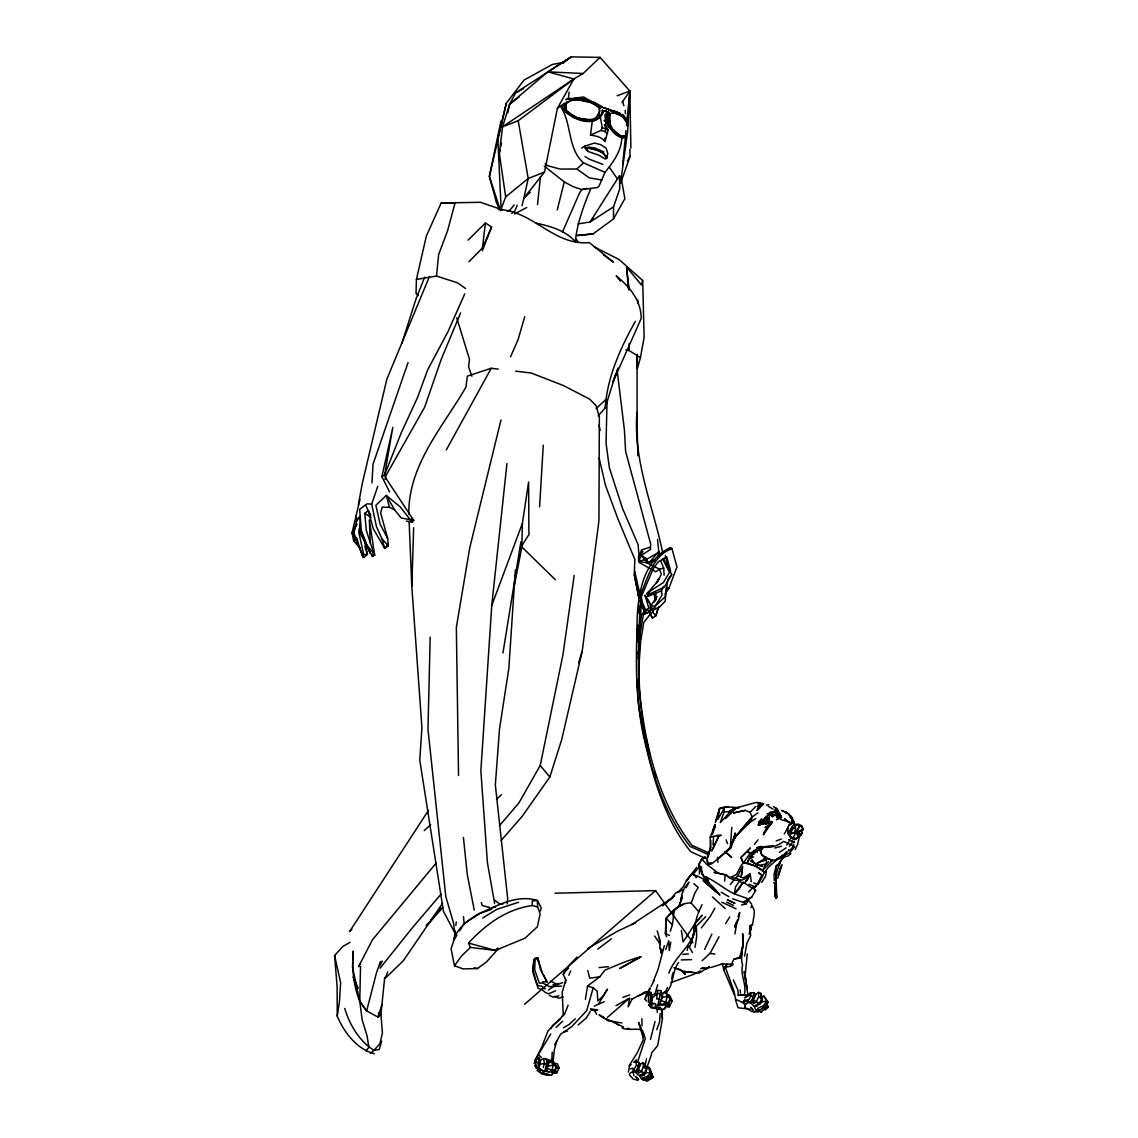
<?xml version="1.0" encoding="UTF-8"?>
<svg xmlns="http://www.w3.org/2000/svg" width="1138" height="1138" viewBox="0 0 1138 1138"><rect width="100%" height="100%" fill="white"/><g stroke="black" fill="none" stroke-linecap="round" stroke-linejoin="round"><path stroke-width="1.5" d="M577.179 235.609L593.012 233.944L613.51 218.923L613.524 206.86L619.726 188.979L619.485 175.65L590.067 222.01L577.948 223.93M637.394 356.436L637.308 368.812L640.452 357.56L629.058 350.518L629.072 343.605M669.329 1005.281L669.329 1006.76L666.712 1006.974L665.673 1006.02L666.84 1003.773L664.663 1005.082L655.232 1005.167M784.708 856.302L776.799 865.833L780.156 863.187C774.836 873.671 774.964 886.175 776.756 897.398L775.718 898.394L775.006 890.77L775.263 891.865M710.681 840.257L710.61 847.938L708.078 856.758M666.626 936.759L665.317 933.544L666.214 918.21C672.387 910.869 680.823 902.164 691.221 903.046L698.803 911.766C694.038 923.032 694.607 935.55 689.642 946.759M550.806 1060.616L553.196 1065.14L552.03 1070.175L549.355 1071.84C542.897 1070.744 550.65 1065.623 548.189 1061.484L552.883 1061.171L556.311 1066.306L554.803 1071.043L551.517 1071.783M775.988 874.596L776.756 897.398L775.291 895.279L775.177 885.165L774.224 882.576L775.177 885.165L775.433 897.199L775.263 885.535L775.476 894.852M547.022 1068.468L547.947 1061.413L546.567 1059.492L543.779 1058.553L540.394 1060.104L539.312 1066.619L540.137 1060.033L539.298 1057.984L537.236 1057.088L535.728 1060.915L536.311 1067.729L542.897 1070.958L548.132 1071.768L551.446 1071.825L554.576 1069.649M760.938 997.685L761.009 993.417L758.591 992.364L754.594 995.053M799.118 836.544L799.303 830.953L797.809 836.999L800.611 835.448L802.461 832.817M360.518 966.447L359.779 1001.326L366.649 1010.942L378.029 1017.102L380.946 1014.413L384.687 977.428M547.506 1065.012L547.577 1061.982M709.145 853.059L691.975 845.349C656.825 799.971 643.781 739.643 638.788 683.44C637.863 653.354 638.93 623.254 641.007 593.239C648.475 576.71 652.728 555.572 671.946 548.715L676.968 566.866L668.959 588.289L665.09 593.851M650.467 611.917L644.777 613.795L644.663 609.371M747.467 1008.809L744.892 1007.528L744.949 1004.811M519.739 549.142L528.9 534.547L528.615 482.014L522.399 523.366L521.873 546.965L513.707 588.716M607.009 401.458L606.056 443.223L609.371 467.746L622.543 508.501L638.119 544.675L639.044 556.297L641.562 549.995L650.438 547.094L650.751 544.291L625.644 451.573L624.421 430.079L617.18 370.732M638.859 597.365L634.279 574.775L634.819 559.384L617.906 518.857L605.43 485.158L599.1 457.988M430.178 637.124L427.988 729.216L445.812 896.616L453.635 923.501L454.588 932.42L443.436 911.325L419.78 760.113L421.928 727.523L411.8 586.241L409.125 521.46M725.304 852.547L730.34 847.412L735.404 833.002L730.952 848.18L711.563 863.927L708.277 864.624L707.054 858.806L710.468 847.511L710.212 837.284L715.133 824.68M502.299 209.819L480.435 202.294L441.174 202.991L426.352 236.021L416.423 279.464L416.039 293.419L418.286 295.596M637.863 455.741L636.739 412.468M637.308 640.708L637.892 625.317M665.275 555.515L669.144 569.484L670.51 570.522L666.697 556.752L658.091 562.03L653.141 568.9L641.562 596.07L638.759 660.381L638.39 651.889M699.344 874.126L699.571 866.502L692.928 874.525L696.897 876.985L695.93 877.725M565.6 983.104L565.714 979.619L563.225 974.498L564.178 972.065L568.36 968.395M411.8 586.241L413.663 527.733M744.48 994.114C746.77 984.256 740.041 974.996 742.588 965.195C739.415 954.725 744.892 944.156 742.573 933.53L742.901 945.664L741.322 957.783L733.953 959.192L730.212 966.347L725.29 967.158L723.683 969.633L734.38 994.996M759.544 850.783L759.672 847.355L760.54 850.541M606.696 118.181L607.223 122.264L608.446 121.994M637.508 641.818L637.721 636.597L637.877 639.983M585.003 147.883L584.676 146.19L594.449 143.047L600.821 144.725L606.184 148.225L607.777 153.545L606.839 158.239L605.388 159.092L598.83 155.166L588.161 151.496C577.862 142.919 600.793 150.941 603.14 152.933L606.839 158.239C603.752 151.041 594.918 149.462 588.019 148.267M542.029 1073.632L537.349 1068.824L541.219 1070.005L539.227 1068.554L539.312 1066.619M602.372 111.794L602.457 109.902L602.543 112.847M353.221 951.297C351.813 968.111 353.335 985.636 359.779 1001.326L352.496 966.987L353.235 951.311M564.391 62.263L552.357 64.453L523.964 80.129L506.31 103.259L497.818 138.552L501.147 209.079L505.67 196.874L499.312 153.346L502.569 126.745L509.582 104.227L547.876 71.822L571.176 56.9L600.053 57.369L629.84 91.04L627.678 131.211L620.708 181.824M638.589 613.112L638.973 606.141M371.955 482.896L373.051 464.19L408.03 362.567M539.597 506.766L543.267 445.171M552.229 1052.209L551.774 1060.033L552.94 1062.835M540.479 176.589L537.506 204.556M592.215 121.538L590.522 135.109C595.7 135.778 601.817 137.058 605.046 141.51L608.147 130.145L606.042 125.82L604.932 114.881L607.009 112.648M794.381 823.073L790.369 823.4C784.594 828.663 788.179 837.568 794.836 838.919L794.793 839.801L790.341 837.767L796.33 838.706L799.032 835.776M506.965 463.479L491.758 605.473L480.862 770.839L487.42 862.718L494.617 903.288M515.358 569.982L508.842 668.347L499.511 728.932L495.343 784.907L507.69 898.593L507.135 903.856M713.057 844.894L713.611 836.402L721.25 835.349L716.527 835.406M537.705 1068.639L539.298 1057.984M542.229 973.104L537.762 957.812L535.144 958.31L534.661 969.661L539.27 983.118L542.712 983.047L549.682 986.618L561.589 986.091M567.378 111.979C558.146 94.056 592.087 99.234 598.474 107.057C604.961 125.109 574.59 120.955 567.72 111.766L576.653 117.47M660.154 1013.489L659.528 1022.137L656.711 1029.634M731.791 827.397L730.34 847.412L717.495 859.19M628.332 1072.081L629.812 1064.926M650.097 989.05L647.053 993.403L645.161 999.278L646.583 1001.141M598.005 118.153C591.163 124.383 580.152 120.813 572.883 117.214C569.555 114.682 559.754 109.575 563.424 104.995M598.204 415.839L605.174 407.973C607.294 376.934 620.395 348.128 635.374 321.329M666.071 932.463L666.214 918.21L676.527 907.968L683.554 904.241M649.94 1003.19L650.979 992.464L648.532 991.739L648.461 1002.407L653.07 1004.712L648.603 1004.868L651.121 1007.671L662.231 1009.875L665.332 1008.24M747.268 953.9L745.162 975.636M645.161 999.278L645.289 997.813M737.31 920.016L734.949 933.928M724.607 881.096L725.219 874.681L713.953 872.348L726.869 875.207C733.142 882.462 744.949 882.377 750.155 873.742L751.265 881.694M535.144 958.31L534.049 959.306L532.911 966.902L533.053 972.89L538.203 988.552L541.873 989.391L545.33 992.549L548.616 993.787L555.586 990.828M622.771 163.787L626 130.557M626.469 125.678L629.84 91.04L617.194 95.734M416.423 279.464L436.508 276.05L438.628 254.556L447.547 230.829L454.958 203.346L441.174 202.991L448.116 203.147M381.927 1004.626L378.029 1017.102M666.64 586.724L665.147 601.248L659.713 606.867L652.245 610.594L650.879 605.715L657.053 596.554M748.861 995.622L744.565 997.784L750.525 992.834L753.968 992.734L752.161 1001.497L751.094 1003.175L747.481 1002.507L744.835 1005.579L744.892 1007.528M593.083 120.927C596.639 119.959 603.14 116.446 602.358 112.363M650.139 987.77L646.683 993.474L646.341 996.433L648.29 994.456L651.092 995.295L652.287 997.542L651.477 1002.976M732.701 898.849L743.285 902.391L751.72 897.114L755.689 890.357L753.1 887.284L748.548 892.107M781.664 817.454L777.88 818.876L775.903 814.609L777.894 812.077L775.277 811.28L769.928 812.361L770.184 814.595L768.306 818.364M468.97 261.712L482.441 247.999L485.414 222.963L491.602 226.974L482.341 250.758M569.1 92.107L568.26 99.191L571.461 99.205M652.287 997.542L651.96 994.797L651.903 1000.587M498.174 948.907L486.694 961.738L477.491 968.552L463.095 968.893L454.489 965.778L451.061 948.751L454.105 939.618L455.186 930.784M455.84 925.493L456.267 921.965M534.049 959.306L533.181 970.913L535.955 981.07L537.847 985.551L541.532 986.077L545.258 989.022M501.09 840.527L522.043 816.501L549.839 776.998L561.703 739.6L582.243 651.036L598.944 520.535L599.356 417.02L595.971 405.512L589.669 399.154L563.509 385.583L531.204 373.008L515.571 371.159M608.062 112.719L605.544 110.827M661.619 1008.396L662.401 1018.88L657.707 1045.552L651.377 1053.205M637.835 1080.318L633.212 1079.023L629.399 1074.827L629.769 1073.433L632.87 1071.399L636.099 1072.579L637.451 1071.043L639.087 1062.465L636.17 1061.569L633.823 1062.38L636.427 1059.862M742.047 870.911L741.194 877.17L743.157 877.981L750.155 873.742L747.794 879.077L745.575 881.068M766.4 871.039L765.703 876.032L761.678 882.462M775.348 873.799L776.543 865.278L774.068 874.226L774.21 880.57M574.192 575.43L562.94 654.848L540.209 765.49L518.871 802.959L499.426 825.747M705.645 916.687L696.328 926.19L693.455 935.237L694.849 923.572L702.118 915.265L695.133 923.416L693.455 935.237C687.338 949.362 673.924 958.623 668.845 973.26M608.546 126.588L607.123 122.847L606.91 117.598M627.664 125.777C626.739 118.039 618.261 111.154 610.637 113.459C606.056 122.292 614.861 136.873 624.776 136.062M606.696 119.092L606.881 117.797M659.329 999.306L656.74 998.979L657.579 990.33L660.879 990.686L658.049 1004.584M385.099 479.383L385.583 476.253L424.645 407.219L441.203 359.38L460.606 312.893M374.459 1053.717C357.104 1049.535 343.847 1032.066 337.246 1016.12L339.423 1001.909L340.632 982.635L334.586 955.536L342.922 946.418L350.12 942.292M695.019 947.357L696.684 936.773L696.328 926.19L690.78 943.402M585.416 999.363L587.549 986.049L599.769 976.831L604.918 970.131C616.54 965.422 628.347 959.946 640.907 956.788L619.769 968.452L640.907 956.788M502.953 652.999L520.891 541.873L521.873 546.965L555.344 579.74M800.611 835.448L802.105 831.01L801.437 830.185L799.616 831.238M609.271 124.782L608.858 123.075L611.035 128.992L609.442 127.641L611.035 128.992L609.954 126.346M639.072 628.489L641.235 615.516L644.222 611.547M724.138 811.764L723.882 807.752L719.629 808.521L717.794 819.474L725.077 806.842L739.245 807.596L733.825 808.563L728.619 811.821L724.138 811.764L720.297 822.603L732.417 809.516L735.817 808.549L725.589 818.62L732.417 809.516L728.619 811.821L735.817 808.549M748.079 898.807L734.394 893.828L735.546 886.957L739.771 880.698L741.635 883.116L744.209 883.173L746.969 880.243L750.155 873.742M670.254 931.183L672.402 924.938L674.265 909.874L672.017 911.737L677.352 907.896M749.743 928.38L752.559 924.312L754.124 915.165L754.309 910.443L751.805 905.179L750.909 907.669M564.661 107.897L564.533 105.421M609.684 114.824L609.911 123.046M764.494 857.639L763.925 860.897L764.466 857.924M360.163 524.021L358.74 531.944L363.705 554.59L362.937 556.923L364.388 557.136L367.418 554.348L364.416 540.465M640.452 357.56L644.122 337.289L642.686 280.474L619.157 259.564L594.15 246.861M744.608 956.105L746.969 943.032L750.653 935.621L749.729 925.791L752.559 924.312M670.794 942.193L669.272 950.543L668.788 940.813L665.673 949.561M650.452 1039.463L655.047 1021.497M358.314 504.746L362.425 482.882L386.849 379.167L429.467 276.477M600.011 110.77L596.312 117.342M801.778 833.002L799.701 835.577L797.638 844.353L795.163 849.588M712.402 834.453L715.375 825.975L712.9 830.612L714.806 824.566M521.986 205.822L523.893 198.097L544.533 172.037L557.392 108.352L573.865 78.977L583.154 73.515L600.053 57.369M667.878 579.313L665.047 596.924L655.246 606.028L654.322 609.499M373.662 553.822L374.644 555.145L370.263 542.897L369.352 519.91L374.644 555.145L372.411 556.468L360.177 533.295L360.106 516.296L356.863 519.426L354.018 533.238L362.937 556.923L356.222 537.549L357.574 540.806M500.905 121.24L489.368 176.447L496.211 201.895L499.468 209.449M499.312 153.346L500.023 149.946M500.734 146.56L501.431 143.175M507.818 112.69L509.582 104.227L515.756 92.733L571.176 56.9L562.769 63.358M356.834 542.741L359.764 548.032L353.634 540.721L352.012 532.911L360.035 499.255M534.903 1060.915L541.83 1046.946L547.961 1030.957L564.462 1014.228L568.132 1005.167M671.633 978.723L672.871 972.89M557.236 209.933L564.292 181.924L544.291 166.091M576.653 100.016L572.812 100.215M773.342 845.605L756.798 847.71L757.638 848.535L753.456 851.693L747.197 862.96L743.598 862.704L741.108 865.577L736.442 874.567L729.629 877.796L725.219 874.681M389.58 491.972L381.913 476.666L392.823 427.347L384.658 474.717L386.294 478.856L413.734 520.365L412.169 522.072L406.366 521.119M644.649 1067.302L646.526 1058.781M799.701 835.577L799.175 833.813M456.836 935.251L454.105 939.618L455.627 932.861M747.481 1002.507L747.296 999.591L745.319 1001.525M506.31 103.259L489.368 176.447L500.492 210.601M587.549 986.049L593.211 987.784L586.71 1010.658L571.774 1026.59L560.607 1034.186L554.647 1044.784M682.288 896.417L679.685 905.307M658.916 606.497L655.758 615.886L652.444 618.076L650.296 613.538L652.885 612.272L653.994 607.649M372.411 556.468L373.292 552.869L366.479 544.689L361.386 531.304L359.636 509.312L367.033 503.864L371.699 504.148L376.45 526.567L381.827 538.587L384.744 548.459L388.314 545.913L387.688 538.516L380.604 512.897L382.212 507.15L389.537 507.335L394.673 509.881L401.173 517.946L413.734 520.365L411.302 518.999M500.976 419.95L469.724 547.933L456.338 627.408L458.543 775.519M761.038 821.48L761.407 820.014M646.612 1068.298L651.605 1054.158M766.756 821.124C764.466 823.002 766.173 818.777 768.036 821.067L766.599 821.508L767.154 822.66L766.457 821.664L766.656 823.002L766.287 821.778L766.087 823.187L766.087 821.835L765.533 823.215L765.902 821.849L764.594 822.774L765.476 820.982L764.252 820.669L765.575 820.797L764.551 820.114L766.272 820.455L767.126 819.246L766.713 820.854M687.096 950.372L688.39 945.507L692.473 952.634M543.267 1067.515L544.305 1063.646L543.779 1058.553M710.468 847.511L707.054 858.806M745.191 810.37L733.583 812.916L745.191 810.37L750.056 812.29L752.161 816.956L751.037 821.124L735.902 836.302L731.933 843.315M642.686 280.474L641.448 284.984L626.583 267.06L628.489 288.839M733.953 959.192L739.643 957.3L742.901 945.664M780.497 867.256L778.236 875.293L781.536 865.435M556.766 1041.156L554.362 1049.535L552.997 1062.124M716.072 820.882L719.629 808.521L725.077 806.842L728.235 807.297M524.732 316.734L518.16 339.409L510.535 356.806M607.592 133.331L605.003 131.581L605.857 128.622L604.434 124.469M777.709 878.237L782.005 864.695M663.596 586.397L661.434 590.835L648.205 596.212L646.853 593.794L657.835 581.105L661.292 574.221L659.485 569.185L647.124 562.883L654.535 559.868M658.177 607.649L655.758 615.886L652.885 612.272M657.679 984.882L655.075 993.616L652.017 995.096M605.174 407.973L615.758 373.89M381.685 1041.227L379.196 1049.464L373.947 1050.36L370.405 1053.375M578.645 662.814L582.243 651.036M535.728 1067.7L535.315 1064.329M715.29 822.518L719.629 808.521M540.223 911.182L541.261 907.854L537.321 900.471C516.695 894.127 497.135 905.791 478.785 913.757C468.33 919.86 457.632 927.385 454.105 939.618M401.842 343.434L416.124 298.583L424.687 277.146M661.15 994.37L665.332 991.554L667.238 996.305L665.801 1001.838L662.985 1004.385C656.029 1003.801 664.592 998.083 662.017 994L665.332 991.554L670.282 997.699L668.447 1002.848L666.84 1003.773L670.879 1000.074L669.002 994.996L670.268 996.66L672.117 1000.971L669.329 1006.76L667.096 1003.901M623.468 137.712C613.226 136.702 606.967 124.981 606.668 115.479L608.176 114.796M353.634 540.721L354.259 538.843L353.079 531.218L356.891 524.021L352.012 532.911M660.794 1000.672L661.889 997.4L660.879 990.686M735.987 922.804L734.522 927.1L738.42 919.646L739.714 912.392L738.021 916.986M371.699 504.148L377.759 486.339M686.2 887.668L688.974 882.149L684.393 888.152L681.69 894.681L681.193 901.026L681.591 899.006L678.661 906.417M620.523 183.474L630.054 156.375L629.869 149.32M793.741 844.225L792.645 847.369L789.644 850.74M791.749 823.727L793.57 822.546L794.239 823.997M380.533 961.439L376.45 972.89L366.664 1010.957L359.807 1001.355L362.183 1019.961L367.09 1035.964L368.868 1047.415L365.967 1050.815M603.553 110.827L606.924 111.339M618.005 368.086L613.041 381.856L641.206 318.427C641.107 300.375 629.542 286.733 616.184 275.766L620.381 281.171M533.964 1063.333L535.728 1060.915L539.398 1064.186M682.032 896.075L681.036 898.835L682.387 896.246M691.221 903.046L694.891 892.96L698.206 887.555L693.881 883.6M491.758 605.473L522.399 523.366M653.283 981.411L658.063 969.348L664.364 945.536M773.47 806.543L777.638 809.815L777.894 812.077L775.903 814.609L774.793 809.787M590.835 188.552C583.694 205.637 577.165 223.062 575.302 241.654C565.287 230.246 550.18 226.206 535.913 223.105M387.702 971.866L385.256 978.282L403.321 960.757L442.654 903.174M565.757 979.818L562.158 992.379L563.267 1014.2L562.229 1016.419M608.375 114.312L609.029 112.662L607.72 111.965M628.901 93.43L629.84 91.04L630.879 148.054M793.371 828.379L792.304 827.753L789.431 831.352L791.92 827.995L789.175 831.992L790.839 833.798L794.466 832.931L795.675 828.322L795.234 827.354L793.271 827.923M744.024 1001.867L744.835 1005.579L744.024 1001.867L744.935 999.548L742.573 1002.521L735.617 999.249L734.081 991.483L725.29 967.158L727.196 964.17L732.886 964M657.508 539.483L658.76 551.432L649.77 562.072L647.522 562.94L638.589 561.39L638.56 556.781L642.885 551.873L641.562 549.995M750.525 992.834L751.052 995.835L747.737 1001.34L750.07 1002.222L754.38 1006.49L757.069 1006.134L761.735 1001.554L762.175 998.524L761.009 993.417M555.757 1070.645L554.832 1072.906L552.627 1072.551L553.409 1070.943M668.02 1005.978L669.073 1003.417M566.425 103.586L565.472 105.891L565.999 109.404M796.301 833.813L799.573 825.96L797.866 824.993L794.324 825.989M568.872 975.223L570.679 970.913M636.17 1061.569L636.483 1065.068L632.87 1071.399L633.98 1075.979M608.389 112.022L605.658 118.466L607.009 116.517M650.31 994.043L650.979 992.464M564.292 181.924L573.282 186.746L581.646 189.577L597.308 187.571L598.986 186.219L605.003 172.35C612.984 162.393 622.23 150.102 621.689 136.617M665.047 993.19L667.494 987.5M482.441 247.999L491.602 226.974M517.278 205.253L514.575 211.455L511.816 213.403M606.668 115.479L606.91 112.378L605.231 111.026L603.04 111.581L602.713 113.814M590.522 135.109L600.992 130.415L602.244 127.556L600.082 115.735M464.731 293.874L447.917 331.812L427.589 370.035L417.603 397.361L401.43 432.397L384.658 474.717L381.913 476.666M755.717 994.569L753.313 999.961L753.683 1003.602L756.215 1001.867L758.605 996.945L758.591 992.364M698.803 911.766L702.018 904.653M775.718 898.394L776.258 895.009M753.968 992.734L755.461 994.498L753.057 999.833L759.202 1003.389L762.175 998.524L758.605 996.945M639.215 1064.67L642.984 1062.792L643.354 1067.145L641.363 1071.484L638.532 1073.148L638.233 1069.507L640.509 1064.542M637.991 1069.364L640.253 1064.457L639.087 1062.465M644.777 613.795L643.952 610.281L646.74 609.57L650.225 611.12L644.777 613.795L646.74 609.57L648.802 608.062L645.033 595.359L650.367 603.823M765.049 865.25L766.486 862.718L762.773 870.157L764.622 872.334L758.235 884.553M562.542 231.868L579.327 193.446L581.646 189.577L586.554 188.325M650.438 547.094L650.467 549.384L641.348 555.486L638.589 561.39L647.166 558.971L658.248 552.698L658.945 556.013M664.165 1009.306L665.175 1007.187M704.621 949.433L711.876 934.099M788.264 850.982L788.89 849.645M759.402 803.499L763.712 803.755L759.089 803.243L757.567 806.401L760.867 804.082L763.214 804.395L756.713 810.484M755.461 994.498L750.07 1002.222M700.951 869.105L701.876 873.856L703.967 876.203C714.934 880.357 723.455 888.707 734.394 893.828L743.1 882.22L752.417 888.294L754.978 886.758L757.254 884.439L761.834 875.051L758.719 872.917L761.834 875.051M640.253 1064.457L635.374 1071.299L638.005 1075.04L641.804 1075.851L645.943 1072.437L646.697 1068.966L645.104 1064.158L642.984 1062.792M607.137 117.811L606.554 120.699L610.039 128.31L607.649 124.611M678.618 962.435C671.833 971.582 674.208 983.659 666.527 992.45M632.273 998.666L628.162 1006.874L629.584 998.069L607.351 1017.457M737.936 875.577L742.687 866.274L741.194 877.17L737.936 875.577L735.959 878.024L729.629 877.796M564.405 105.82L565.088 104.511M651.05 986.461L654.151 980.401M705.233 856.644L701.748 859.019L698.547 865.179L701.62 872.476M536.908 1070.374L542.513 1074.158L547.179 1075.239L551.589 1075.026L552.883 1072.579M786.33 852.49L783.428 857.17L776.472 859.958L768.193 867.483L764.622 872.334L755.305 866.004L747.197 862.96L749.231 857.568L753.456 851.693M779.075 864.012L783.1 856.473M537.236 1057.088L537.278 1059.165L535.557 1059.293L550.735 1033.987M802.973 829.943L801.607 826.714L799.573 825.96L793.044 837.781M702.075 960.714L710.012 953.416L719.045 936.759M379.736 965.721L382.283 961.112M446.338 449.823L491.26 368.285L498.202 369.11M714.863 908.167L710.325 916.375L701.349 927.883M656.413 583.083L658.746 578.901L656.526 582.613M754.494 853.884L755.788 849.545L750.212 858.465L753.598 856.957M613.51 218.923L624.847 198.681L621.533 179.776M360.248 963.715L358.527 966.759L372.382 939.888L436.395 862.775M732.09 843.002L736.314 835.477L752.161 816.956L757.922 812.873M784.267 833.983L787.695 827.895L787.795 833.059L790.654 836.999L794.836 838.919L796.785 838.521L793.229 838.478M795.348 833.386L799.573 825.96M786.486 851.85L783.428 857.17L788.35 855.847L790.896 853.656M743.1 882.22L739.316 888.693L734.394 893.828M627.394 160.885L630.054 156.375M590.238 1011.454L586.369 1017.941L578.132 1024.954M663.824 559.256L671.733 574.605L664.236 587.123L649.698 594.008L648.205 596.212L647.095 592.998L663.298 582.67L669.557 572.357L662.615 558.914M599.712 116.232L600.409 115.08M599.754 116.176L600.309 115.009M786.785 845.05L789.089 841.295M695.133 923.416L683.141 941.98L681.335 930.372M459.567 930.884L464.133 923.615L480.065 913.33L491.787 909.205M725.56 923.643L729.757 916.972M550.764 1028.368L552.584 1025.509L560.522 1018.851M636.099 1072.579L638.233 1069.507L644.179 1073.205L644.336 1074.756L646.114 1072.551L650.708 1073.106L652.046 1074.443L648.518 1077.345M563.225 974.498L569.071 965.38L577.094 957.03M750.212 858.465L753.783 852.959M428.471 810.398L349.594 931.567L351.855 929.248M725.29 967.158L723.683 969.633L722.573 964.569M790.128 831.181L790.882 830.029L789.175 831.992M767.396 816.373L759.245 822.532L758.264 825.022L766.429 818.08L768.918 817.866L769.388 819.915L768.918 817.866L766.429 818.08L758.264 825.022L760.184 825.477M565.117 104.027L566.61 101.808M757.638 848.535L749.956 853.457L743.598 862.704L755.305 866.004L762.773 870.157L771.123 861.935M763.982 832.333L771.735 822.689L763.342 834.794L768.392 825.861L765.006 827.767L771.735 822.689M621.974 102.52L629.84 91.04M454.489 965.778L461.246 956.276L470.407 947.428L495.4 950.429L525.045 938.153L537.378 926.773L540.152 913.842L537.62 907L537.321 900.471L532.2 900.969L532.371 905.535L537.62 907M654.336 601.988L656.228 599.299L655.687 592.756M671.946 548.715L670.538 547.478C640.907 561.233 636.996 600.195 636.967 628.901C636.199 655.075 635.758 681.349 638.873 707.409C647.109 756.045 658.987 806.942 690.112 846.402L707.85 854.368M594.221 1006.205L598.332 1004.285L607.507 989.078L603.055 996.134L597.763 1000.885L597.237 991.17L593.211 987.784M760.952 996.86L763.968 996.177L766.87 1001.269L763.612 1005.579L764.48 1006.732L768.079 1002.208L766.87 1001.269L761.934 1001.71L759.643 1004.356M790.967 830.456L795.234 827.354M610.068 126.83L608.702 122.989M696.684 867.327L686.214 881.153L683.241 886.843L677.807 892.434L682.942 889.802M730.297 884.624L734.152 879.546M790.554 823.115L792.333 820.811L790.796 815.846L787.083 812.774L781.678 810.54L787.083 812.774M757.353 808.62L760.867 804.082L759.089 803.243M645.417 612.244L643.326 614.947L640.04 634.008L638.759 660.381L638.418 651.619M651.121 613.026L643.824 622.429L640.651 641.419L639.115 663.482L638.404 657.295M789.402 846.259L792.162 842.703M537.591 960.956L538.487 959.818M593.339 217.884L590.067 222.01L613.524 206.86M514.205 204.868L510.137 209.975L507.036 211.227M380.064 968.182L412.482 927.612L441.075 894.112M754.466 844.325L758.079 839.787M387.091 545.344L384.744 548.459L373.278 528.715L368.271 510.72L365.497 504.731M724.095 967.969L727.196 964.17L721.421 963.673M668.845 578.132L671.733 574.605M594.818 119.206L595.387 118.85M535.002 959.974L537.762 957.812L540.394 969.391L547.165 981.966M800.384 830.47L797.297 834.225L797.809 836.999L797.653 834.31M426.209 925.649L428.485 922.932M430.761 920.215L434.175 916.147M437.604 912.093L441.018 908.024M735.902 836.302L752.161 816.956M550.365 1062.423L546.965 1062.579L547.947 1061.413M785.746 813.229L786.486 812.361L788.677 814.154L790.768 818.265M772.375 816.714L774.978 814.836L772.375 816.714L770.184 814.595L767.567 815.32L764.764 818.108M704.977 858.18L701.748 859.019L698.547 865.179L701.492 867.142L701.876 873.856M426.594 925.976L442.895 907.285M751.094 1003.175L752.474 1001.611M768.619 861.551L766.671 863.756L760.597 865.207M772.446 821.721L769.729 824.78L771.891 822.475M757.495 810.228L759.999 807.511M636.114 1062.693L638.048 1060.602L645.317 1038.624L643.61 1033.219M788.734 825.733L792.589 823.016M562.144 106.716L563.082 104.625M762.631 820.626L761.08 822.262L761.806 823.812L766.984 822.802L762.986 824.282L760.611 823.656M758.505 822.219L761.692 818.891M497.761 947.997L495.4 950.429L468.529 943.061C485.471 924.469 506.879 908.963 532.371 905.535M791.038 823.514L793.584 821.238L793.812 823.3L793.57 822.546M750.056 812.29L755.788 806.429M625.288 135.92L620.722 135.948M468.102 240.118L485.414 222.963M674.564 895.606L671.306 898.792L675.545 893.003L679.727 891.168M675.232 968.068L682.757 971.326L699.173 973.061L708.377 967.2M592.614 120.144L591.532 120.813L592.357 120.443M706.101 969.434L709.259 966.39M496.467 799.417L501.502 794.594M658.973 1004.456L660.196 1003.303M791.593 827.141L793.755 825.093L797.994 824.012L801.806 825.761L803.414 829.517M556.027 1027.386L562.741 1021.156M596.07 408.585L605.857 399.552M545.159 163.63L547.847 165.764L560.109 169.078L576.838 168.993L583.524 162.89L605.003 172.35M768.022 821.266L765.163 823.215L761.478 823.115M530.251 192.308L523.893 198.097L528.217 178.524L518.217 120.742L573.865 78.977L547.876 71.822L583.154 73.515M575.259 1018.851L568.915 1024.613L563.338 1027.813M609.029 112.662L608.019 115.237M424.204 830.598L430.69 824.751M546.965 1062.579L548.189 1061.484M765.262 1009.904L768.221 1007.301L766.5 1001.739M673.981 895.777L662.501 905.82L672.771 897.612L631.647 924.639L635.701 922.662L616.995 931.453L587.692 948.594M784.438 854.254L787.012 852.006L784.423 854.126M524.561 1004.299L655.573 890.613L692.971 942.833M602.301 112.847L598.588 118.21L596.369 119.533M748.349 1009.25L751.834 1011.54L758.278 1011.938L756.258 1009.918L759.416 1010.373L764.352 1006.874L768.079 1002.208L763.968 996.177L761.094 997.784M769.928 821.494L765.618 824.41L771.08 821.423M652.6 997.557L657.778 993.318L660.381 994.015L661.889 997.4M505.67 196.874L528.217 178.524L544.533 172.037M780.184 858.422L784.95 855.989M551.589 1075.026L552.698 1074.144M596.44 118.338L597.621 117.427L597.749 118.295L597.635 117.285M650.538 1079.237L653.269 1077.117L650.822 1071.953M509.582 104.227L519.383 96.702M763.129 820.612L764.736 819.388M554.747 1069.663L557.421 1067.629L559.057 1068.056L556.439 1073.305L552.627 1072.551M597.777 949.106L611.348 938.864M592.5 121.041L591.532 120.813L595.345 120.201M754.081 1012.023L755.205 1011.184M646.455 994.939L648.603 993.346L648.532 991.739M370.263 542.897L366.265 530.152L364.786 513.295L368.271 510.72L370.718 515.215M800.071 831.039L801.437 830.185M745.319 825.292L755.689 818.606M557.392 108.352L564.533 103.174M646.853 593.794L649.642 591.817M745.333 825.505L748.192 823.485M639.57 1075.865L640.779 1078.198L644.976 1079.35L649.343 1076.676M649.94 1079.407L647.209 1081.1L641.789 1078.653L645.146 1079.521L649.471 1076.847L653.269 1077.117L651.149 1077.914M548.331 990.131L554.206 986.034L562.656 982.549M573.865 78.977L502.569 126.745L518.217 120.742M779.416 852.334L786.173 847.853M746.315 902.235L748.832 900.585L751.592 904.027M751.72 897.114L743.285 902.391L745.888 904.127L747.51 900.812L745.888 904.127L741.563 904.966M581.646 148.111L584.676 146.19M553.893 1073.219L556.71 1071.441L556.439 1073.305L554.832 1072.906L553.708 1071.043M757.069 863.287L766.23 857.853L761.222 854.169L760.895 849.133L764.949 846.871M654.834 560.394L651.861 562.215L647.124 562.883M482.683 918.025L496.893 909.333L518.587 902.263M730.212 966.347L732.943 964.754M594.591 119.547L595.501 119.021M631.092 1064.684L629.158 1065.808L637.323 1052.664L643.112 1040.104L642.785 1030.672M776.372 819.73L777.88 818.876M644.336 1074.756L641.804 1075.851M626.128 136.944L621.746 137.442L618.176 135.379M616.014 1005.651L628.162 998.865M759.416 1010.373L756.258 1009.918L760.483 1011.824L763.626 1010.089L767.04 1006.49L765.817 1003.446M642.6 993.574L645.644 991.909M631.277 999.548L645.843 991.795M624.947 137.613L625.957 137.072M700.226 970.942L694.137 974.156L670.851 982.62M514.504 213.958L526.723 207.5M515.756 92.733L523.58 88.679M756.329 886.274L752.417 888.294L753.1 887.284L755.561 891.367M593.652 119.945L592.03 120.77M755.419 1005.295L759.202 1003.389M755.888 851.594L760.895 849.133L760.867 852.362L762.346 855.79L772.688 860.527L768.008 858.664L758.207 862.817M567.933 102.121L570.949 100.656M757.481 1008.538L763.612 1005.579M646.028 1080.773L652.031 1076.477L650.196 1072.551M793.627 832.475L790.839 833.798L792.404 828.293M790.91 823.187L791.678 822.831M665.076 1004.413L668.447 1002.848L661.093 1000.729M640.21 1075.026L644.179 1073.205L646.697 1068.966L643.354 1067.145M638.56 556.781L641.348 555.486L647.166 558.971L647.522 562.94L641.348 555.486M770.867 861.395L774.082 859.93M637.337 996.419L647.963 991.696M598.332 1004.285L604.292 1001.71M756.798 847.71L762.944 846.743C770.44 848.407 777.553 846.032 783.598 841.38L794.737 846.487L789.616 853.059L784.182 854.965M356.863 519.426L359.821 518.274M607.223 122.264L608.403 121.809L607.92 118.309M595.985 119.518L591.376 120.756M776.23 840.911L781.337 839.076M776.984 858.891L783.115 855.193L781.92 855.449L782.389 856.658M622.842 997.372L629.798 994.882M563.694 1032.266L567.592 1030.9M774.864 848.009L781.465 846.245M491.26 368.285L467.348 376.137L465.926 387.162C442.696 427.219 407.959 465.286 408.827 514.461M711.094 967.442L723.484 963.573M591.518 1010.018L594.861 1010.7L597.478 1009.904L590.48 1008.922M563.182 996.888L558.673 998.197L554.505 996.404M630.537 1068.867L632.842 1068.212L633.325 1070.104L635.374 1071.299M660.552 560.636L663.682 568.061L659.485 569.185L655.801 571.745L639.471 562.684L638.774 560.764M704.18 967.713L700.795 968.594L709.899 967.641M710.212 837.284L713.611 836.402M552.954 984.839L558.516 983.403M766.372 805.192L768.776 804.623M733.825 808.563L756.045 802.489L760.483 802.688L757.723 802.887M767.183 813.784L770.369 813.058L773.527 815.363L771.962 812.646L774.765 812.603M558.858 995.793L553.054 997.116L549.327 995.352M662.145 997.443L667.238 996.305L670.282 997.699M541.716 1073.02L548.758 1074.685L543.011 1072.949M566.909 98.963L570.607 98.451M548.132 1066.064L553.196 1065.14L556.311 1066.306M492.441 907.655L495.528 907.1M646.683 993.474L648.603 993.346M733.356 979.96L737.965 990.188L738.249 995.337L744.935 995.209M583.467 120.457L589.498 120.543M565.643 99.632L570.294 98.85M658.546 1009.392L660.282 1009.178M599.769 976.831L589.683 978.168L587.834 970.529M708.305 863.216L711.35 862.832M539.682 1064.215L544.305 1063.646L546.653 1064.158L547.876 1065.965M570.963 99.561L579.27 99.12M569.1 98.679L570.095 98.565M576.568 235.424L593.012 233.944M599.086 967.57L608.46 966.703M682.843 954.398L688.39 953.9M363.705 554.59L367.418 554.348L364.857 546.283M750.283 994.911L738.249 995.337M761.806 847.227L765.49 847.07M681.264 959.931L691.62 959.619M554.988 893.23L655.573 890.613M572.044 98.978L568.844 98.963L583.581 97L596.383 104.312M580.039 99.02L583.239 99.034L588.175 101.012M579.455 99.248L582.656 99.262M589.769 119.789L578.417 118.11M575.174 98.209L585.985 99.319M542.584 981.852L545.643 981.923M587.507 120.898L589.342 120.969M590.565 1009.562L597.478 1009.904M750.027 1009.193L738.05 1007.756L735.475 999.733M579.953 98.352L586.07 99.291M578.531 99.931L591.461 102.761L598.474 107.057M607.536 120.884L604.079 120.486L607.151 121.652M608.702 109.575L601.703 107.015M502.783 904.141L499.312 903.728L495.13 900.414M692.644 972.521L682.757 971.326L685.289 974.327L680.581 969.619L673.753 967.769M588.133 147.101L594.619 147.912L603.865 151.98M627.251 1028.325L629.655 1028.638M601.746 179.975L589.285 177.898L576.838 168.993M580.309 98.821L589.868 100.784L602.756 107.399M710.012 953.416L714.835 954.113M621.561 137.613L622.984 137.826M625.829 349.963L629.058 350.518M583.638 120.031L585.515 120.358M603.794 1017.415L599.285 1015.011L608.304 1020.644L621.917 1023.005M602.941 164.427L589.228 159.178L585.046 156.532M498.33 209.435C532.74 210.573 554.064 246.121 589.299 242.593L613.382 262.11L603.467 254.94M581.603 120.031L574.861 117.783L568.36 113.658M651.832 1002.991L655.488 1003.816M622.031 1027.941C628.574 1031.014 635.687 1027.87 642.102 1030.075M474.133 967.784L477.491 968.552M539.227 1068.554L544.704 1071.598L546.653 1064.158L546.567 1059.492M760.483 1011.824L761.777 1012.137M617.024 111.808L609.712 110.059M489.639 907.427L482.142 905.564L481.317 902.477M790.341 837.767L794.836 838.919M545.941 1059.065L550.323 1060.203M789.388 821.906L781.962 819.915L776.372 816.8M557.961 1067.771L559.057 1068.056L557.563 1063.93L553.694 1063.006L557.421 1067.629M614.207 112.875L622.785 116.745L626.924 122.904M620.054 113.203L603.894 107.854M600.992 130.415L605.003 131.581M754.978 886.758L748.96 884.226M739.643 957.3L741.322 957.783M660.111 993.332L662.985 994.185M602.244 127.556L608.147 130.145M740.639 880.414L735.959 878.024M751.052 995.835L753.399 996.575M554.803 1071.043L547.307 1068.497M436.508 276.05L457.433 282.779L465.641 288.511M588.36 100.741L596.668 104.525L600.764 108.693M604.392 107.769L605.686 108.21M614.676 112.079L620.893 114.383M736.13 908.793L721.72 902.192M606.796 1019.022L623.553 1027.102M692.928 874.525C704.45 877.853 713.227 885.919 719.87 895.08L703.156 880.613L716.584 892.235M742.573 1002.521L744.977 1003.46M618.944 112.975L609.57 110.23L613.923 112.392M641.789 1078.653L643.354 1080.303M753.783 882.932L757.254 884.439M748.904 852.035L747.41 851.38L740.938 857.497L742.886 862.191L740.938 857.497L750.397 847.938L747.41 851.38L749.956 853.457M643.767 1078.81L642.401 1078.198L647.579 1076.107L650.708 1073.106L648.091 1066.903L649.94 1068.397L652.046 1074.443M705.332 858.265L690.752 851.708C663.867 818.677 652.743 776.144 643.354 735.39A389.466 176.475 -66.2 0 1 637.18 679.201M665.317 933.544L669.514 935.436M602.386 107L593.851 102.107M726.57 902.178L733.512 905.364M651.477 605.999L655.246 606.028L662.017 595.16L661.463 590.565M550.465 981.141L556.326 983.957M594.904 104.468L593.268 103.586M667.494 587.521L668.959 588.289M728.832 896.673L721.222 892.306M648.603 1004.868L653.681 1007.713M636.483 1065.068L638.418 1066.178M768.306 806.301L773.086 809.09M572.357 116.588L574.676 117.954M538.345 1059.791L540.479 1061.057L540.394 1060.104M609.883 128.281L611.035 128.992L609.527 127.641M599.285 1015.011L608.304 1020.644M605.402 155.849L607.109 156.973M364.786 513.295L371.002 517.449M791.066 836.814L792.503 837.796M768.221 1007.301L767.04 1006.49L764.48 1007.045L761.848 1008.965M605.075 121.169L607.052 122.548M657.636 555.387L659.243 556.51M538.9 1059.962L540.479 1061.057L540.137 1060.033M707.836 880.371L706.655 877.242L708.775 882.875L707.836 880.371L703.981 877.626L701.961 871.95M619.869 135.493L613.396 129.704M616.81 134.142L618.702 135.507M672.117 1000.971L668.12 996.589M769.928 812.361L771.977 813.869L771.962 812.646M718.05 872.988L706.598 864.197L701.748 859.019M657.223 930.898L659.286 937.94L660.097 948.281L662.586 950.173M792.119 822.689L793.3 823.642M569.825 114.412L564.69 109.134M567.677 112.249L569.982 114.127M725.176 908.565L712.445 896.943M622.073 114.397L625.146 117.299M607.749 109.077L608.816 109.959M725.546 852.319L731.649 857.383L724.934 851.423M539.583 1068.625L541.219 1070.005M538.63 1055.011L541.46 1057.486M617.052 134.54L613.538 131.112M616.199 1023.133L618.83 1025.438M622.372 114.582L624.136 116.147M568.118 113.786L565.401 111.055M566.311 111.339L567.25 112.221M609.598 125.834L609.143 124.056L609.74 125.977M583.524 162.89C567.449 148.737 571.945 124.028 560.806 106.73M354.259 538.843L357.716 542.357M666.214 918.21L672.402 924.938M381.827 538.587L388.314 545.913L387.887 544.362M563.836 109.006L566.297 111.851M540.209 765.49L549.839 776.998M565.515 109.789L566.511 110.998M412.169 522.072L400.064 506.709L386.294 495.471L375.881 505.229L380.135 524.22L387.688 538.516M775.291 895.279L776.756 897.398M611.035 128.096L612.244 129.689M534.86 1065.794L536.311 1067.729M612.386 129.561L609.868 125.336M585.017 147.229L588.161 151.496M751.934 859.56L753.783 862.078M608.759 126.645L607.735 125.208M650.31 1006.547L651.121 1007.671M610.608 127.584L612.486 130.273M543.039 974.27L546.88 981.966M609.456 167.386L617.507 179.079M609.812 126.048L609.243 124.469L609.598 125.465M654.691 936.09L660.282 944.398M625.9 118.096L627.123 120.002M625.601 118.551L627.109 120.955M651.064 615.8L652.444 618.076M645.033 595.359L650.282 604.392L650.296 613.538M394.673 509.881L386.294 495.471L389.537 507.335M576.34 239.165L578.061 242.195M565.899 109.917L566.368 110.756M777.112 813.841L779.388 818.009M658.76 551.432L660.296 554.434M637.579 594.079L639.115 597.137M640.651 600.181L645.602 609.555L643.952 610.281L644.606 612.13L641.419 598.574M755.248 1009.136L754.38 1006.49M594.861 1010.7L596.653 1014.385M353.022 977.101L358.228 988.225M610.238 126.816L608.745 123.373L607.82 115.479M641.391 1028.524L638.56 1022.337L642.87 1036.746M535.116 1059.962L535.699 1061.256M468.529 943.061L470.407 947.428M367.517 546.724L370.22 553.281L361.386 531.304M708.277 864.624L706.926 860.954M368.271 510.72L370.462 516.111M792.005 817.155L794.637 823.684M640.836 602.656L644.606 612.13L643.354 605.373M640.139 600.651L644.606 612.13M726.101 839.83L727.552 843.614M639.599 630.637L638.973 628.987L636.967 628.901L637.863 637.565M554.106 1063.489L552.556 1059.35L552.855 1062.195M344.743 1008.481C349.594 1024.826 359.38 1041.114 373.947 1050.36L379.936 1043.688L382.411 1032.991L380.946 1014.413M471.857 376.209L468.614 366.905L469.468 359.281L456.736 317.815M765.888 820.526L765.49 819.317L765.718 820.64M759.074 846.999L760.141 850.299M355.597 515.884L357.133 520.905M770.369 813.058L771.137 815.562M622.514 101.282L623.866 105.806M654.862 772.531L656.356 777.496M659.286 937.94L660.438 942.648M634.677 571.134L639.556 592.414M645.701 736.642L649.784 754.451M660.097 948.281L661.249 953.303L661.235 950.301M649.243 591.902L649.698 594.008M761.379 999.093L761.934 1001.71M609.072 119.248L609.826 122.947M634.279 574.775L638.944 597.934M474.247 910.044L467.334 874.937L463.408 837.525M599.1 425.328L600.096 430.42M654.137 593.865L655.204 599.954M779.032 813.158L779.886 818.023M662.743 552.883C653.354 507.477 634.051 463.038 636.725 415.882M651.733 607.536L652.245 610.594M765.746 856.686L766.471 861.494M628.048 284.13L627.55 280.73L629.143 290.034L626.583 267.06M619.485 175.65L620.31 181.909M745.049 973.858L746.983 988.723L744.224 971.468L747.922 994.825M637.735 300.019L638.091 303.618M608.09 118.309L608.247 119.831M792.005 818.535L792.361 822.148L792.333 820.811M463.465 916.673L464.133 923.615M717.452 857.227L717.922 862.405M761.336 846.459L761.649 849.944L761.294 846.402M334.586 955.536L337.104 986.504L337.246 1016.12M740.198 989.96L740.44 993.161M661.79 1010.629L662.401 1018.88M663.682 568.061L664.151 575.231M765.476 856.843L765.689 860.2M604.833 138.068L605.046 141.51M378.527 1013.048L378.641 1016.305M625.231 110.329L625.331 113.629M645.104 1064.158L645.189 1066.804M657.152 1008.894L657.252 1012.45M641.889 1018.723L642.045 1025.694M757.111 849.062L757.183 852.533M637.109 354.331L637.109 438.429M645.303 735.048A388.129 175.878 -66.2 0 1 639.072 663.525M750.383 930.386L749.273 933.985L751.45 927.854L750.383 930.386M718.988 835.662L711.876 850.726L718.988 835.662M686.484 880.712L691.463 874.254L686.484 880.712M779.9 857.839L774.978 860.47L779.9 857.839M655.317 1007.244L654.407 1007.372L660.253 1007.471L655.317 1007.244M756.272 864.126L750.682 860.897L757.382 865.036L762.616 866.303L756.272 864.126M794.253 842.148L788.833 839.673L794.253 842.148M731.051 901.509L727.367 899.788L734.963 903.387L731.051 901.509M788.62 822.233L784.751 818.862L788.62 822.233M635.957 1076.761L638.56 1079.564L635.957 1076.761M751.379 1007.827L750.824 1007.329L753.057 1010.188L751.379 1007.827M776.955 809.218L775.391 807.639L780.967 816.216L775.803 808.819L780.967 816.216L776.955 809.218"/></g></svg>
